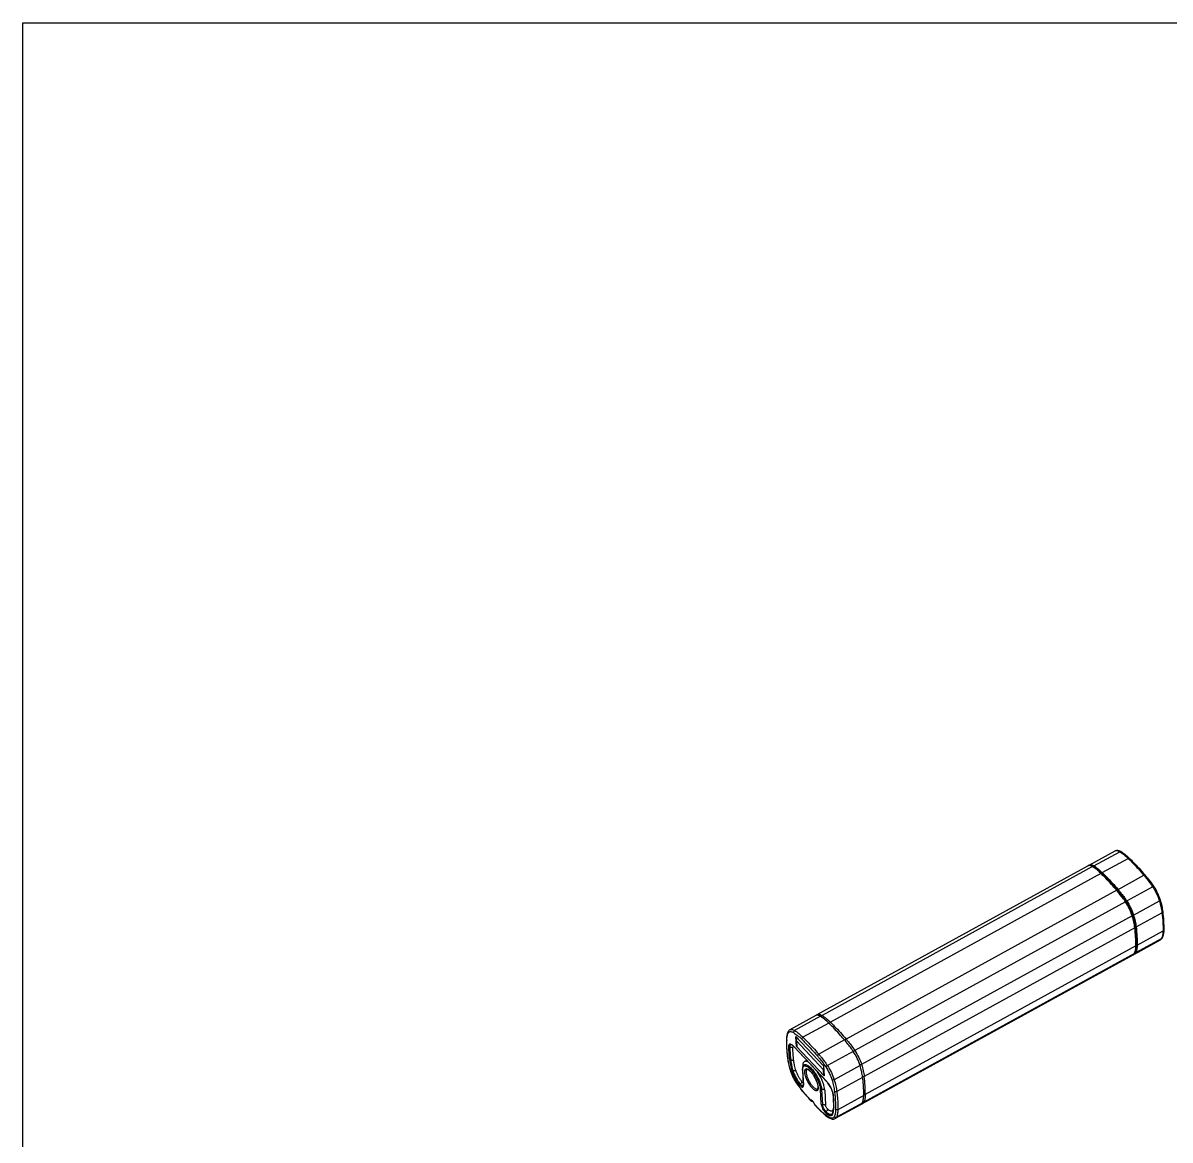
# Model space of a CAD drawing. Header units: millimetres. Extents: x 1514 to 2054, y 119 to 530.
# Drawn here: x 1514.2 to 1721.9, y 327.5 to 529.9 of the extents above; entities that cross this region are included whole.
import ezdxf

# ---------------------------------------------------------------- set-up
doc = ezdxf.new("R2010")
doc.units = ezdxf.units.MM
doc.header["$LTSCALE"] = 30.734
doc.layers.get('0').update_dxf_attribs({"linetype": 'CONTINUOUS'})
doc.layers.add('02___PRT_ALL_AXES', color=7, linetype='CONTINUOUS')

msp = doc.modelspace()

# ---------------------------------------------------------------- linework, layer by layer
at = {"color": 7}
for p, q in [((1708.16, 377.14), (1712.84, 379.71)), ((1709.67, 375.91), (1714.35, 378.49)), ((1658.06, 350.2), (1707.05, 377.16)), ((1707.91, 377), (1658.92, 350.04)), ((1709.42, 375.78), (1660.43, 348.82)), ((1709.67, 375.91), (1709.71, 375.87)), ((1712.53, 372.85), (1717.22, 375.43)), ((1712.29, 372.72), (1663.29, 345.76)), ((1714.09, 370.79), (1718.78, 373.37)), ((1713.85, 370.65), (1664.85, 343.69)), ((1715.33, 368.23), (1720.01, 370.8)), ((1715.08, 368.09), (1666.09, 341.13)), ((1715.8, 366.07), (1720.48, 368.65)), ((1715.55, 365.94), (1666.56, 338.98)), ((1715.73, 361.42), (1720.41, 364)), ((1716, 362.79), (1720.68, 365.36)), ((1715.75, 362.65), (1666.75, 335.69)), ((1666.27, 334.08), (1715.26, 361.04)), ((1715.49, 361.28), (1666.49, 334.32)), ((1657.77, 350.04), (1653.09, 347.46)), ((1658.63, 349.88), (1653.95, 347.3)), ((1660.14, 348.66), (1655.46, 346.08)), ((1654.3, 344.42), (1654.19, 346.25)), ((1654.19, 346.25), (1659.2, 340.89)), ((1654.29, 345.44), (1654.35, 344.36)), ((1659.18, 340.21), (1654.29, 345.44)), ((1663, 345.6), (1658.32, 343.02)), ((1653.88, 344.36), (1653.9, 344.31)), ((1653.88, 344.36), (1659.78, 338.05)), ((1653.9, 344.31), (1659.8, 338.01)), ((1654.35, 344.45), (1654.3, 344.42)), ((1659.3, 339.07), (1654.3, 344.42)), ((1664.56, 343.53), (1659.88, 340.96)), ((1659.2, 340.89), (1659.3, 339.07)), ((1665.8, 340.97), (1661.12, 338.39)), ((1653.14, 340.23), (1653.18, 340.18)), ((1655.35, 340.18), (1655.51, 337.47)), ((1655.39, 340.11), (1655.55, 337.39)), ((1659.25, 339.13), (1659.18, 340.21)), ((1659.25, 339.13), (1659.3, 339.16)), ((1666.27, 338.82), (1661.59, 336.24)), ((1654.31, 337.79), (1654.31, 337.82)), ((1654.33, 337.8), (1654.31, 337.82)), ((1658.77, 333.95), (1658.61, 336.66)), ((1658.84, 336.61), (1659, 333.9)), ((1659.8, 338.01), (1659.78, 338.05)), ((1659.8, 338.01), (1659.8, 338.01)), ((1655.84, 335.76), (1655.82, 335.83)), ((1655.86, 335.78), (1655.82, 335.83)), ((1656.83, 334.65), (1656.88, 334.6)), ((1656.88, 334.6), (1656.85, 334.67)), ((1659.4, 336.48), (1659.56, 333.77)), ((1666.46, 335.53), (1661.78, 332.96)), ((1657.6, 333.86), (1657.63, 333.83)), ((1657.69, 333.78), (1657.63, 333.83)), ((1658.64, 332.77), (1658.69, 332.71)), ((1665.98, 333.92), (1661.3, 331.34)), ((1666.2, 334.16), (1661.52, 331.59))]:
    msp.add_line(p, q, dxfattribs=at)
at = {"color": 3}
msp.add_lwpolyline([(1514.19, 529.87), (2053.65, 529.87), (2053.65, 119.34), (1514.19, 119.34)], close=True, dxfattribs=at)
at = {"color": 7}
for centre, radius, start, end in [((1709.65, 374.57), 6.05, 56.4733, 58.2036), ((1684.34, 347.82), 42.92, 45.4057, 45.6195), ((1705.82, 369.54), 12.53, 45.6165, 46.4157), ((1707.4, 376.47), 0.777, 94.1207, 96.0578), ((1704.7, 371.82), 6.1, 56.7683, 58.1954), ((1705.08, 372.17), 5.84, 57.9199, 58.2109), ((1679.44, 345.14), 42.86, 45.4413, 45.6196), ((1700.81, 366.78), 12.6, 45.6175, 46.2808), ((1703.77, 363.82), 17.77, 40.3939, 40.8052), ((1674.17, 338.09), 57.17, 40.806, 40.9447), ((1698.87, 361.13), 17.73, 40.4623, 40.8055), ((1669.14, 335.32), 57.25, 40.806, 40.9215), ((1699.18, 361.32), 17.64, 40.6272, 40.8059), ((1710.62, 367.9), 9.82, 33.4696, 33.7945), ((1699.17, 360.17), 23.83, 33.7948, 33.9583), ((1705.7, 365.2), 9.81, 33.5237, 33.7946), ((1694.13, 357.39), 23.92, 33.7948, 33.9306), ((1708.53, 366.19), 7.1, 16.698, 17.1456), ((1706.48, 364.93), 9.39, 6.9785, 7.2944), ((1719.85, 364.38), 0.72, 298.8616, 311.2454), ((1718.56, 364.87), 2.05, 334.5998, 338.4706), ((1715.28, 365.64), 5.53, 356.9874, 359.1442), ((1710.3, 362.9), 5.55, 357.3451, 359.1412), ((1714.94, 361.63), 0.677, 298.8671, 311.2857), ((1715.05, 361.43), 0.452, 298.8411, 307.3544), ((1713.68, 362.14), 2, 334.5652, 337.8501), ((1715.21, 361.65), 0.569, 321.6456, 324.3893), ((1671.52, 345.36), 19.04, 179.1349, 179.5478), ((1657.8, 345.43), 5.27, 177.6011, 179.1452), ((1651.75, 342.29), 2.95, 43.0874, 44.0281), ((1662.08, 343.51), 9.48, 186.9801, 187.5988), ((1682.54, 345.91), 30.05, 186.7757, 186.9782), ((1658.07, 340.9), 2.66, 181.7363, 183.2411), ((1656.21, 340.49), 0.845, 156.7129, 157.4683), ((1659.65, 342.18), 6.8, 196.6982, 197.1838), ((1669.2, 344.98), 16.73, 196.4919, 196.6971), ((1657.49, 340.23), 2.11, 181.1042, 183.4022), ((1657.77, 339.8), 1.75, 183.4048, 186.6332), ((1662.58, 341.46), 5.66, 203.9837, 213.5507), ((1662.04, 342.96), 9.3, 213.6433, 213.7948), ((1673.79, 350.82), 23.44, 213.7919, 215.313), ((1655.41, 337.42), 0.129, 310.6651, 316.605), ((1656.36, 336.93), 1.89, 3.4067, 5.7102), ((1657.35, 335.78), 3.33, 42.3265, 43.0882), ((1668.99, 347.12), 17.37, 220.6159, 220.8059), ((1697.69, 371.89), 55.28, 220.8002, 222.3483), ((1696.64, 371.03), 53.9, 220.8463, 222.4329), ((1657.1, 334.8), 0.302, 222.5101, 241.0074), ((1657.1, 334.8), 0.298, 277.9347, 283.6017), ((1657.12, 334.79), 0.279, 275.4485, 279.0575), ((1635.21, 333.43), 25.83, 4.8515, 5.0213), ((1659.11, 335.45), 1.88, 5.0488, 7.2273), ((1657.88, 333.96), 0.3, 200.3583, 208.6245), ((1655.87, 333.17), 1.89, 20.361, 21.6064), ((1657.88, 333.96), 0.301, 208.6616, 223.728), ((1690.72, 365.4), 45.76, 223.7543, 225.4862), ((1689.66, 364.47), 44.33, 223.8249, 225.611), ((1667.32, 341.65), 12.39, 225.619, 226.0026), ((1657.81, 333.4), 3.21, 350.3453, 352.9092), ((1640.81, 333.73), 20.22, 0.8661, 1.2582), ((1642.22, 333.74), 18.81, 359.1418, 0.8878), ((1656.21, 333.53), 4.82, 358.0033, 359.1404), ((1642.72, 333.65), 18.35, 359.1344, 359.4212), ((1665.94, 334.68), 0.685, 282.9152, 295.3008), ((1665.54, 334.48), 0.733, 332.1316, 334.5485), ((1665.94, 334.67), 0.676, 295.3718, 298.8253), ((1666.05, 334.47), 0.45, 298.8327, 306.293), ((1663.43, 336.7), 6.12, 236.9369, 238.2035), ((1659.21, 332.89), 1.79, 334.5499, 336.8806), ((1659.07, 332.95), 1.94, 336.8829, 339.2934)]:
    msp.add_arc(centre, radius, start, end, dxfattribs=at)
for points, knots in [([(1711.98, 379.87), (1712.05, 379.91), (1712.19, 379.96), (1712.43, 379.97), (1712.66, 379.92), (1712.81, 379.86), (1712.88, 379.82)], [0, 0, 0, 0, 0.24365, 0.484894, 0.735151, 1, 1, 1, 1]), ([(1711.98, 379.87), (1712, 379.88), (1712.06, 379.91), (1712.13, 379.92), (1712.18, 379.93)], [0, 0, 0, 0, 0.244329, 1, 1, 1, 1]), ([(1712.18, 379.93), (1712.28, 379.93), (1712.52, 379.89), (1712.73, 379.78), (1712.84, 379.71)], [0, 0, 0, 0, 0.43836, 1, 1, 1, 1]), ([(1713.07, 379.72), (1713.04, 379.74), (1712.96, 379.76), (1712.88, 379.73), (1712.84, 379.71)], [0, 0, 0, 0, 0.476242, 1, 1, 1, 1]), ([(1712.88, 379.82), (1712.9, 379.81), (1712.96, 379.78), (1713.03, 379.75), (1713.07, 379.72)], [0, 0, 0, 0, 0.243834, 1, 1, 1, 1]), ([(1712.99, 379.61), (1713.22, 379.46), (1713.69, 379.1), (1714.13, 378.71), (1714.35, 378.49)], [0, 0, 0, 0, 0.470796, 1, 1, 1, 1]), ([(1713.07, 379.72), (1713.31, 379.57), (1713.79, 379.22), (1714.23, 378.83), (1714.46, 378.62)], [0, 0, 0, 0, 0.471384, 1, 1, 1, 1]), ([(1714.59, 378.5), (1714.57, 378.51), (1714.54, 378.53), (1714.48, 378.53), (1714.42, 378.52), (1714.37, 378.5), (1714.35, 378.49)], [0, 0, 0, 0, 0.20738, 0.43749, 0.702344, 1, 1, 1, 1]), ([(1714.47, 378.38), (1714.7, 378.15), (1715.64, 377.2), (1716.55, 376.2), (1717.22, 375.43)], [0, 0, 0, 0, 0.240871, 1, 1, 1, 1]), ([(1714.59, 378.5), (1714.82, 378.27), (1715.77, 377.32), (1716.68, 376.32), (1717.35, 375.55)], [0, 0, 0, 0, 0.240816, 1, 1, 1, 1]), ([(1707.05, 377.16), (1707.07, 377.17), (1707.16, 377.21), (1707.25, 377.23), (1707.32, 377.24)], [0, 0, 0, 0, 0.254723, 1, 1, 1, 1]), ([(1707.91, 377), (1707.83, 377.05), (1707.68, 377.13), (1707.44, 377.21), (1707.23, 377.22), (1707.11, 377.19), (1707.05, 377.16)], [0, 0, 0, 0, 0.313265, 0.577946, 0.801326, 1, 1, 1, 1]), ([(1707.18, 377.2), (1707.19, 377.21), (1707.22, 377.24), (1707.27, 377.27), (1707.3, 377.29)], [0, 0, 0, 0, 0.255719, 1, 1, 1, 1]), ([(1707.3, 377.29), (1707.35, 377.32), (1707.48, 377.36), (1707.69, 377.35), (1707.92, 377.27), (1708.08, 377.19), (1708.16, 377.14)], [0, 0, 0, 0, 0.198683, 0.422093, 0.686647, 1, 1, 1, 1]), ([(1707.34, 377.24), (1707.39, 377.24), (1707.6, 377.24), (1707.8, 377.17), (1707.95, 377.09)], [0, 0, 0, 0, 0.235804, 1, 1, 1, 1]), ([(1707.91, 377), (1707.94, 377.02), (1708.01, 377.04), (1708.08, 377.02), (1708.11, 377)], [0, 0, 0, 0, 0.523758, 1, 1, 1, 1]), ([(1707.95, 377.09), (1707.96, 377.09), (1708.01, 377.06), (1708.07, 377.03), (1708.11, 377)], [0, 0, 0, 0, 0.244305, 1, 1, 1, 1]), ([(1709.42, 375.78), (1709.2, 376), (1708.75, 376.4), (1708.28, 376.76), (1708.04, 376.92)], [0, 0, 0, 0, 0.529905, 1, 1, 1, 1]), ([(1708.11, 377), (1708.35, 376.85), (1708.83, 376.5), (1709.28, 376.1), (1709.51, 375.88)], [0, 0, 0, 0, 0.470584, 1, 1, 1, 1]), ([(1708.18, 377.12), (1708.44, 376.96), (1708.95, 376.58), (1709.43, 376.15), (1709.67, 375.91)], [0, 0, 0, 0, 0.467235, 1, 1, 1, 1]), ([(1709.42, 375.78), (1709.44, 375.79), (1709.48, 375.8), (1709.53, 375.81), (1709.58, 375.81), (1709.61, 375.79), (1709.62, 375.78)], [0, 0, 0, 0, 0.297656, 0.56251, 0.79262, 1, 1, 1, 1]), ([(1712.29, 372.72), (1712.06, 372.98), (1711.16, 374), (1710.23, 374.98), (1709.52, 375.69)], [0, 0, 0, 0, 0.258946, 1, 1, 1, 1]), ([(1709.62, 375.78), (1709.85, 375.55), (1710.81, 374.6), (1711.72, 373.6), (1712.4, 372.82)], [0, 0, 0, 0, 0.240751, 1, 1, 1, 1]), ([(1709.71, 375.87), (1709.95, 375.64), (1710.92, 374.67), (1711.85, 373.65), (1712.53, 372.85)], [0, 0, 0, 0, 0.240584, 1, 1, 1, 1]), ([(1717.44, 375.45), (1717.43, 375.46), (1717.39, 375.48), (1717.31, 375.47), (1717.25, 375.45), (1717.22, 375.43)], [0, 0, 0, 0, 0.183242, 0.534102, 1, 1, 1, 1]), ([(1717.3, 375.33), (1717.43, 375.18), (1717.95, 374.55), (1718.43, 373.88), (1718.78, 373.37)], [0, 0, 0, 0, 0.240027, 1, 1, 1, 1]), ([(1717.44, 375.45), (1717.57, 375.3), (1718.1, 374.66), (1718.58, 374), (1718.93, 373.48)], [0, 0, 0, 0, 0.239735, 1, 1, 1, 1]), ([(1712.29, 372.72), (1712.31, 372.73), (1712.34, 372.74), (1712.38, 372.75), (1712.43, 372.76), (1712.46, 372.75), (1712.47, 372.73)], [0, 0, 0, 0, 0.322426, 0.534432, 0.715969, 1, 1, 1, 1]), ([(1713.85, 370.65), (1713.73, 370.83), (1713.26, 371.51), (1712.75, 372.17), (1712.36, 372.64)], [0, 0, 0, 0, 0.259095, 1, 1, 1, 1]), ([(1712.47, 372.73), (1712.6, 372.58), (1713.14, 371.94), (1713.63, 371.27), (1713.98, 370.75)], [0, 0, 0, 0, 0.239648, 1, 1, 1, 1]), ([(1712.57, 372.81), (1712.7, 372.66), (1713.24, 372.01), (1713.74, 371.32), (1714.09, 370.79)], [0, 0, 0, 0, 0.23957, 1, 1, 1, 1]), ([(1718.97, 373.42), (1718.97, 373.43), (1718.95, 373.43), (1718.93, 373.43), (1718.89, 373.42), (1718.84, 373.4), (1718.8, 373.38), (1718.78, 373.37)], [0, 0, 0, 0, 0.115851, 0.206893, 0.32288, 0.624686, 1, 1, 1, 1]), ([(1718.81, 373.32), (1719.07, 372.92), (1719.53, 372.11), (1719.88, 371.24), (1720.01, 370.8)], [0, 0, 0, 0, 0.514123, 1, 1, 1, 1]), ([(1718.97, 373.42), (1719.23, 373.04), (1719.68, 372.25), (1720.02, 371.41), (1720.15, 370.98)], [0, 0, 0, 0, 0.512775, 1, 1, 1, 1]), ([(1713.85, 370.65), (1713.88, 370.67), (1713.93, 370.7), (1713.99, 370.71), (1714.01, 370.71), (1714.01, 370.7)], [0, 0, 0, 0, 0.677184, 0.883966, 1, 1, 1, 1]), ([(1715.08, 368.09), (1714.95, 368.53), (1714.6, 369.4), (1714.14, 370.21), (1713.87, 370.62)], [0, 0, 0, 0, 0.485945, 1, 1, 1, 1]), ([(1714.01, 370.7), (1714.27, 370.31), (1714.72, 369.52), (1715.07, 368.67), (1715.19, 368.24)], [0, 0, 0, 0, 0.512933, 1, 1, 1, 1]), ([(1714.09, 370.79), (1714.36, 370.39), (1714.82, 369.58), (1715.18, 368.71), (1715.31, 368.28)], [0, 0, 0, 0, 0.512647, 1, 1, 1, 1]), ([(1720.15, 370.98), (1720.15, 370.97), (1720.15, 370.92), (1720.1, 370.86), (1720.04, 370.82), (1720.01, 370.8)], [0, 0, 0, 0, 0.184186, 0.535234, 1, 1, 1, 1]), ([(1720.01, 370.8), (1720.12, 370.43), (1720.31, 369.72), (1720.44, 368.99), (1720.48, 368.65)], [0, 0, 0, 0, 0.526019, 1, 1, 1, 1]), ([(1720.15, 370.98), (1720.26, 370.62), (1720.44, 369.91), (1720.57, 369.19), (1720.61, 368.85)], [0, 0, 0, 0, 0.524592, 1, 1, 1, 1]), ([(1715.08, 368.09), (1715.1, 368.1), (1715.13, 368.12), (1715.17, 368.15), (1715.19, 368.19), (1715.2, 368.22), (1715.19, 368.24)], [0, 0, 0, 0, 0.32155, 0.533205, 0.714758, 1, 1, 1, 1]), ([(1715.55, 365.94), (1715.51, 366.28), (1715.38, 367.01), (1715.19, 367.72), (1715.08, 368.09)], [0, 0, 0, 0, 0.473981, 1, 1, 1, 1]), ([(1715.19, 368.24), (1715.3, 367.87), (1715.49, 367.17), (1715.62, 366.45), (1715.66, 366.11)], [0, 0, 0, 0, 0.52483, 1, 1, 1, 1]), ([(1715.33, 368.23), (1715.44, 367.86), (1715.62, 367.17), (1715.75, 366.46), (1715.79, 366.12)], [0, 0, 0, 0, 0.525161, 1, 1, 1, 1]), ([(1720.61, 368.85), (1720.61, 368.83), (1720.61, 368.79), (1720.58, 368.71), (1720.52, 368.67), (1720.48, 368.65)], [0, 0, 0, 0, 0.223526, 0.460957, 1, 1, 1, 1]), ([(1720.48, 368.65), (1720.55, 368.08), (1720.66, 366.99), (1720.68, 365.89), (1720.68, 365.36)], [0, 0, 0, 0, 0.520437, 1, 1, 1, 1]), ([(1720.61, 368.85), (1720.68, 368.28), (1720.78, 367.19), (1720.81, 366.09), (1720.81, 365.56)], [0, 0, 0, 0, 0.519785, 1, 1, 1, 1]), ([(1715.55, 365.94), (1715.59, 365.95), (1715.64, 366), (1715.67, 366.07), (1715.66, 366.11)], [0, 0, 0, 0, 0.542816, 1, 1, 1, 1]), ([(1715.75, 362.65), (1715.76, 363.18), (1715.73, 364.28), (1715.62, 365.37), (1715.55, 365.94)], [0, 0, 0, 0, 0.479563, 1, 1, 1, 1]), ([(1715.66, 366.11), (1715.73, 365.54), (1715.83, 364.44), (1715.86, 363.34), (1715.86, 362.81)], [0, 0, 0, 0, 0.519893, 1, 1, 1, 1]), ([(1715.8, 366.07), (1715.87, 365.51), (1715.97, 364.41), (1716, 363.31), (1716, 362.79)], [0, 0, 0, 0, 0.520437, 1, 1, 1, 1]), ([(1720.41, 364), (1720.39, 363.94), (1720.33, 363.85), (1720.24, 363.77), (1720.19, 363.75)], [0, 0, 0, 0, 0.52355, 1, 1, 1, 1]), ([(1720.52, 364.11), (1720.5, 364.07), (1720.47, 364.03), (1720.43, 364), (1720.41, 364)], [0, 0, 0, 0, 0.745846, 1, 1, 1, 1]), ([(1720.52, 364.11), (1720.52, 364.1), (1720.49, 364.04), (1720.46, 363.99), (1720.43, 363.96)], [0, 0, 0, 0, 0.252315, 1, 1, 1, 1]), ([(1720.68, 365.36), (1720.67, 365.14), (1720.64, 364.72), (1720.54, 364.3), (1720.47, 364.12)], [0, 0, 0, 0, 0.540832, 1, 1, 1, 1]), ([(1720.8, 365.35), (1720.79, 365.12), (1720.74, 364.7), (1720.61, 364.29), (1720.52, 364.11)], [0, 0, 0, 0, 0.531124, 1, 1, 1, 1]), ([(1720.81, 365.56), (1720.81, 365.52), (1720.78, 365.44), (1720.71, 365.39), (1720.68, 365.36)], [0, 0, 0, 0, 0.476769, 1, 1, 1, 1]), ([(1715.53, 361.39), (1715.61, 361.57), (1715.71, 361.99), (1715.75, 362.42), (1715.75, 362.65)], [0, 0, 0, 0, 0.458208, 1, 1, 1, 1]), ([(1715.85, 362.64), (1715.84, 362.41), (1715.79, 361.98), (1715.66, 361.56), (1715.58, 361.38)], [0, 0, 0, 0, 0.533481, 1, 1, 1, 1]), ([(1716, 362.79), (1715.99, 362.53), (1715.95, 362.07), (1715.82, 361.61), (1715.73, 361.42)], [0, 0, 0, 0, 0.546588, 1, 1, 1, 1]), ([(1715.75, 362.65), (1715.78, 362.67), (1715.83, 362.71), (1715.86, 362.78), (1715.86, 362.81)], [0, 0, 0, 0, 0.523231, 1, 1, 1, 1]), ([(1715.32, 361.07), (1715.33, 361.08), (1715.38, 361.12), (1715.42, 361.18), (1715.45, 361.22)], [0, 0, 0, 0, 0.241035, 1, 1, 1, 1]), ([(1715.51, 361.17), (1715.48, 361.16), (1715.45, 361.14), (1715.41, 361.13), (1715.4, 361.13)], [0, 0, 0, 0, 0.746274, 1, 1, 1, 1]), ([(1715.45, 361.22), (1715.45, 361.22), (1715.46, 361.24), (1715.48, 361.27), (1715.49, 361.28)], [0, 0, 0, 0, 0.244673, 1, 1, 1, 1]), ([(1715.58, 361.38), (1715.57, 361.37), (1715.54, 361.32), (1715.51, 361.27), (1715.49, 361.24)], [0, 0, 0, 0, 0.253087, 1, 1, 1, 1]), ([(1715.49, 361.28), (1715.49, 361.29), (1715.53, 361.31), (1715.56, 361.35), (1715.58, 361.38)], [0, 0, 0, 0, 0.254154, 1, 1, 1, 1]), ([(1715.66, 361.3), (1715.65, 361.28), (1715.6, 361.24), (1715.55, 361.2), (1715.51, 361.17)], [0, 0, 0, 0, 0.258543, 1, 1, 1, 1]), ([(1715.73, 361.42), (1715.73, 361.41), (1715.71, 361.38), (1715.69, 361.34), (1715.67, 361.32)], [0, 0, 0, 0, 0.258603, 1, 1, 1, 1]), ([(1658.63, 349.88), (1658.55, 349.93), (1658.39, 350.01), (1658.16, 350.09), (1657.95, 350.1), (1657.82, 350.07), (1657.77, 350.04)], [0, 0, 0, 0, 0.313265, 0.577945, 0.801325, 1, 1, 1, 1]), ([(1658.06, 350.2), (1658.11, 350.22), (1658.24, 350.26), (1658.45, 350.25), (1658.68, 350.17), (1658.84, 350.09), (1658.92, 350.04)], [0, 0, 0, 0, 0.198674, 0.422054, 0.686735, 1, 1, 1, 1]), ([(1660.14, 348.66), (1659.89, 348.9), (1659.41, 349.34), (1658.89, 349.72), (1658.63, 349.88)], [0, 0, 0, 0, 0.533482, 1, 1, 1, 1]), ([(1658.92, 350.04), (1658.87, 350.01), (1658.8, 349.94), (1658.76, 349.84), (1658.76, 349.78)], [0, 0, 0, 0, 0.501016, 1, 1, 1, 1]), ([(1658.92, 350.04), (1659.17, 349.88), (1659.7, 349.49), (1660.18, 349.06), (1660.43, 348.82)], [0, 0, 0, 0, 0.466517, 1, 1, 1, 1]), ([(1652.76, 347.1), (1652.75, 347.08), (1652.72, 347.01), (1652.69, 346.94), (1652.67, 346.88)], [0, 0, 0, 0, 0.245884, 1, 1, 1, 1]), ([(1652.76, 347.1), (1652.74, 347.06), (1652.72, 346.96), (1652.76, 346.87), (1652.78, 346.84)], [0, 0, 0, 0, 0.489993, 1, 1, 1, 1]), ([(1653.09, 347.46), (1653.02, 347.42), (1652.88, 347.32), (1652.79, 347.17), (1652.76, 347.1)], [0, 0, 0, 0, 0.498832, 1, 1, 1, 1]), ([(1652.78, 346.84), (1652.79, 346.85), (1652.82, 346.91), (1652.86, 346.96), (1652.9, 347)], [0, 0, 0, 0, 0.265173, 1, 1, 1, 1]), ([(1652.9, 347), (1652.94, 347.04), (1653.06, 347.11), (1653.28, 347.13), (1653.53, 347.06), (1653.69, 346.97), (1653.77, 346.92)], [0, 0, 0, 0, 0.201918, 0.419228, 0.680763, 1, 1, 1, 1]), ([(1653.09, 347.46), (1653.14, 347.49), (1653.27, 347.53), (1653.48, 347.51), (1653.71, 347.44), (1653.87, 347.35), (1653.95, 347.3)], [0, 0, 0, 0, 0.198674, 0.422054, 0.686735, 1, 1, 1, 1]), ([(1653.95, 347.3), (1653.88, 347.27), (1653.77, 347.15), (1653.75, 346.99), (1653.77, 346.92)], [0, 0, 0, 0, 0.51146, 1, 1, 1, 1]), ([(1653.95, 347.3), (1654.2, 347.14), (1654.73, 346.76), (1655.21, 346.32), (1655.46, 346.08)], [0, 0, 0, 0, 0.466517, 1, 1, 1, 1]), ([(1663, 345.6), (1662.77, 345.87), (1661.84, 346.92), (1660.88, 347.94), (1660.14, 348.66)], [0, 0, 0, 0, 0.259302, 1, 1, 1, 1]), ([(1660.43, 348.82), (1660.38, 348.79), (1660.29, 348.71), (1660.24, 348.6), (1660.24, 348.55)], [0, 0, 0, 0, 0.529775, 1, 1, 1, 1]), ([(1660.43, 348.82), (1660.67, 348.58), (1661.65, 347.59), (1662.6, 346.56), (1663.29, 345.76)], [0, 0, 0, 0, 0.240421, 1, 1, 1, 1]), ([(1652.67, 346.88), (1652.6, 346.7), (1652.51, 346.29), (1652.48, 345.87), (1652.47, 345.65)], [0, 0, 0, 0, 0.470091, 1, 1, 1, 1]), ([(1652.47, 345.65), (1652.47, 345.63), (1652.48, 345.58), (1652.51, 345.53), (1652.53, 345.51)], [0, 0, 0, 0, 0.488673, 1, 1, 1, 1]), ([(1652.47, 345.51), (1652.47, 345.27), (1652.48, 344.21), (1652.57, 343.16), (1652.67, 342.36)], [0, 0, 0, 0, 0.235915, 1, 1, 1, 1]), ([(1652.71, 342.37), (1652.67, 342.64), (1652.57, 343.69), (1652.52, 344.74), (1652.53, 345.51)], [0, 0, 0, 0, 0.26491, 1, 1, 1, 1]), ([(1652.53, 345.65), (1652.54, 345.87), (1652.58, 346.28), (1652.7, 346.67), (1652.78, 346.84)], [0, 0, 0, 0, 0.542751, 1, 1, 1, 1]), ([(1653.77, 346.92), (1654.02, 346.76), (1654.53, 346.39), (1655, 345.97), (1655.24, 345.74)], [0, 0, 0, 0, 0.466518, 1, 1, 1, 1]), ([(1654.29, 345.44), (1654.29, 345.48), (1654.3, 345.66), (1654.38, 345.84), (1654.46, 345.96)], [0, 0, 0, 0, 0.21627, 1, 1, 1, 1]), ([(1655.46, 346.08), (1655.39, 346.05), (1655.28, 345.95), (1655.23, 345.8), (1655.24, 345.74)], [0, 0, 0, 0, 0.539204, 1, 1, 1, 1]), ([(1655.24, 345.74), (1655.47, 345.5), (1656.45, 344.52), (1657.39, 343.5), (1658.07, 342.71)], [0, 0, 0, 0, 0.240421, 1, 1, 1, 1]), ([(1655.46, 346.08), (1655.7, 345.85), (1656.69, 344.86), (1657.63, 343.82), (1658.32, 343.02)], [0, 0, 0, 0, 0.240421, 1, 1, 1, 1]), ([(1664.56, 343.53), (1664.44, 343.72), (1663.95, 344.43), (1663.42, 345.11), (1663, 345.6)], [0, 0, 0, 0, 0.259675, 1, 1, 1, 1]), ([(1663.29, 345.76), (1663.24, 345.73), (1663.16, 345.67), (1663.1, 345.57), (1663.09, 345.52), (1663.08, 345.5)], [0, 0, 0, 0, 0.550439, 0.800013, 1, 1, 1, 1]), ([(1663.29, 345.76), (1663.43, 345.6), (1663.98, 344.94), (1664.49, 344.24), (1664.85, 343.69)], [0, 0, 0, 0, 0.239215, 1, 1, 1, 1]), ([(1653.34, 344.78), (1653.31, 344.79), (1653.24, 344.82), (1653.13, 344.83), (1653.04, 344.82), (1652.96, 344.77), (1652.9, 344.69), (1652.84, 344.54), (1652.83, 344.41), (1652.84, 344.31)], [0, 0, 0, 0, 0.137631, 0.255092, 0.358575, 0.458078, 0.564937, 0.688147, 1, 1, 1, 1]), ([(1652.84, 344.31), (1652.84, 344.13), (1652.87, 343.34), (1652.95, 342.56), (1653.02, 341.97)], [0, 0, 0, 0, 0.239313, 1, 1, 1, 1]), ([(1653.06, 344.26), (1653.02, 344.25), (1652.94, 344.25), (1652.86, 344.29), (1652.84, 344.31)], [0, 0, 0, 0, 0.520484, 1, 1, 1, 1]), ([(1653.28, 344.72), (1653.25, 344.71), (1653.18, 344.68), (1653.1, 344.57), (1653.07, 344.43), (1653.06, 344.32), (1653.06, 344.26)], [0, 0, 0, 0, 0.198085, 0.411938, 0.674689, 1, 1, 1, 1]), ([(1653.06, 344.26), (1653.16, 344.29), (1653.37, 344.29), (1653.56, 344.19), (1653.63, 344.12)], [0, 0, 0, 0, 0.520478, 1, 1, 1, 1]), ([(1653.06, 344.26), (1653.07, 344.07), (1653.1, 343.29), (1653.17, 342.52), (1653.24, 341.93)], [0, 0, 0, 0, 0.239313, 1, 1, 1, 1]), ([(1653.87, 344.34), (1653.81, 344.41), (1653.69, 344.52), (1653.51, 344.65), (1653.38, 344.71), (1653.31, 344.72), (1653.28, 344.72)], [0, 0, 0, 0, 0.38409, 0.689883, 0.89913, 1, 1, 1, 1]), ([(1653.88, 344.36), (1653.8, 344.45), (1653.63, 344.61), (1653.44, 344.74), (1653.34, 344.78)], [0, 0, 0, 0, 0.558201, 1, 1, 1, 1]), ([(1653.63, 344.12), (1653.63, 344.16), (1653.63, 344.23), (1653.65, 344.33), (1653.7, 344.41), (1653.74, 344.44), (1653.77, 344.44)], [0, 0, 0, 0, 0.322048, 0.587378, 0.805302, 1, 1, 1, 1]), ([(1653.81, 341.82), (1653.78, 342.02), (1653.7, 342.78), (1653.65, 343.55), (1653.63, 344.12)], [0, 0, 0, 0, 0.260664, 1, 1, 1, 1]), ([(1658.32, 343.02), (1658.25, 342.98), (1658.17, 342.91), (1658.09, 342.79), (1658.07, 342.73), (1658.07, 342.71)], [0, 0, 0, 0, 0.554081, 0.803104, 1, 1, 1, 1]), ([(1658.32, 343.02), (1658.46, 342.86), (1659.01, 342.2), (1659.52, 341.5), (1659.88, 340.96)], [0, 0, 0, 0, 0.239215, 1, 1, 1, 1]), ([(1665.8, 340.97), (1665.67, 341.41), (1665.31, 342.3), (1664.84, 343.13), (1664.56, 343.53)], [0, 0, 0, 0, 0.4863, 1, 1, 1, 1]), ([(1664.69, 343.59), (1664.68, 343.57), (1664.65, 343.54), (1664.62, 343.51), (1664.61, 343.5)], [0, 0, 0, 0, 0.570724, 1, 1, 1, 1]), ([(1664.85, 343.69), (1664.84, 343.69), (1664.78, 343.65), (1664.73, 343.62), (1664.69, 343.59)], [0, 0, 0, 0, 0.246957, 1, 1, 1, 1]), ([(1664.85, 343.69), (1665.12, 343.29), (1665.6, 342.46), (1665.95, 341.57), (1666.09, 341.13)], [0, 0, 0, 0, 0.513701, 1, 1, 1, 1]), ([(1652.67, 342.36), (1652.67, 342.35), (1652.68, 342.31), (1652.7, 342.28), (1652.72, 342.26)], [0, 0, 0, 0, 0.242754, 1, 1, 1, 1]), ([(1652.68, 342.26), (1652.73, 341.93), (1652.85, 341.25), (1653.03, 340.57), (1653.14, 340.23)], [0, 0, 0, 0, 0.476975, 1, 1, 1, 1]), ([(1653.16, 340.23), (1653.06, 340.58), (1652.88, 341.25), (1652.76, 341.93), (1652.72, 342.26)], [0, 0, 0, 0, 0.525524, 1, 1, 1, 1]), ([(1653.02, 341.97), (1653.06, 341.65), (1653.18, 340.99), (1653.35, 340.35), (1653.45, 340.01)], [0, 0, 0, 0, 0.473981, 1, 1, 1, 1]), ([(1653.24, 341.93), (1653.22, 341.92), (1653.15, 341.91), (1653.06, 341.93), (1653.02, 341.97)], [0, 0, 0, 0, 0.27164, 1, 1, 1, 1]), ([(1653.24, 341.93), (1653.34, 341.96), (1653.55, 341.97), (1653.74, 341.89), (1653.81, 341.82)], [0, 0, 0, 0, 0.531163, 1, 1, 1, 1]), ([(1653.24, 341.93), (1653.28, 341.62), (1653.4, 340.97), (1653.56, 340.34), (1653.66, 340.01)], [0, 0, 0, 0, 0.473981, 1, 1, 1, 1]), ([(1654.2, 340.02), (1654.11, 340.33), (1653.95, 340.93), (1653.84, 341.53), (1653.81, 341.82)], [0, 0, 0, 0, 0.526019, 1, 1, 1, 1]), ([(1655.43, 340.81), (1655.4, 340.72), (1655.35, 340.51), (1655.35, 340.3), (1655.35, 340.18)], [0, 0, 0, 0, 0.466137, 1, 1, 1, 1]), ([(1655.39, 340.19), (1655.38, 340.29), (1655.39, 340.44), (1655.44, 340.62), (1655.49, 340.72), (1655.55, 340.81), (1655.63, 340.87), (1655.73, 340.9), (1655.83, 340.91), (1655.95, 340.9), (1656.13, 340.84), (1656.36, 340.71), (1656.66, 340.47), (1656.85, 340.27), (1656.95, 340.17)], [0, 0, 0, 0, 0.132728, 0.188253, 0.237425, 0.281718, 0.323328, 0.364963, 0.409342, 0.458635, 0.514298, 0.647266, 0.810066, 1, 1, 1, 1]), ([(1655.42, 341.05), (1655.42, 341.03), (1655.41, 340.95), (1655.41, 340.88), (1655.41, 340.82)], [0, 0, 0, 0, 0.238775, 1, 1, 1, 1]), ([(1656.47, 341.57), (1656.4, 341.61), (1656.27, 341.67), (1656.07, 341.73), (1655.89, 341.74), (1655.73, 341.69), (1655.61, 341.6), (1655.51, 341.45), (1655.45, 341.26), (1655.43, 341.12), (1655.42, 341.05)], [0, 0, 0, 0, 0.156031, 0.289663, 0.404503, 0.507645, 0.609443, 0.720681, 0.849377, 1, 1, 1, 1]), ([(1655.57, 341.02), (1655.53, 340.98), (1655.48, 340.91), (1655.45, 340.84), (1655.44, 340.82)], [0, 0, 0, 0, 0.746064, 1, 1, 1, 1]), ([(1655.57, 341.02), (1655.61, 341.07), (1655.71, 341.13), (1655.91, 341.15), (1656.13, 341.1), (1656.37, 340.97), (1656.63, 340.78), (1656.9, 340.53), (1657.18, 340.23), (1657.56, 339.75), (1657.99, 339.08), (1658.41, 338.22), (1658.67, 337.51), (1658.8, 336.97), (1658.83, 336.73), (1658.84, 336.61)], [0, 0, 0, 0, 0.028779, 0.059297, 0.095917, 0.14079, 0.194436, 0.256416, 0.325712, 0.400927, 0.562241, 0.725597, 0.875821, 0.941852, 1, 1, 1, 1]), ([(1658.07, 342.71), (1658.2, 342.55), (1658.74, 341.91), (1659.23, 341.24), (1659.58, 340.71)], [0, 0, 0, 0, 0.239215, 1, 1, 1, 1]), ([(1659.88, 340.96), (1659.85, 340.94), (1659.78, 340.9), (1659.7, 340.83), (1659.63, 340.77), (1659.59, 340.73), (1659.58, 340.71)], [0, 0, 0, 0, 0.293983, 0.584948, 0.831238, 1, 1, 1, 1]), ([(1659.58, 340.71), (1659.83, 340.34), (1660.27, 339.57), (1660.6, 338.76), (1660.72, 338.35)], [0, 0, 0, 0, 0.5137, 1, 1, 1, 1]), ([(1659.88, 340.96), (1660.15, 340.55), (1660.63, 339.72), (1660.99, 338.84), (1661.12, 338.39)], [0, 0, 0, 0, 0.513701, 1, 1, 1, 1]), ([(1666.09, 341.13), (1666.03, 341.1), (1665.94, 341.07), (1665.82, 341.07), (1665.77, 341.08), (1665.75, 341.1)], [0, 0, 0, 0, 0.55347, 0.802558, 1, 1, 1, 1]), ([(1666.27, 338.82), (1666.23, 339.16), (1666.1, 339.89), (1665.91, 340.6), (1665.8, 340.97)], [0, 0, 0, 0, 0.473981, 1, 1, 1, 1]), ([(1666.09, 341.13), (1666.2, 340.76), (1666.39, 340.05), (1666.52, 339.32), (1666.56, 338.98)], [0, 0, 0, 0, 0.526019, 1, 1, 1, 1]), ([(1653.15, 340.17), (1653.28, 339.76), (1653.61, 338.95), (1654.05, 338.18), (1654.3, 337.81)], [0, 0, 0, 0, 0.488107, 1, 1, 1, 1]), ([(1654.31, 337.82), (1654.06, 338.19), (1653.63, 338.96), (1653.3, 339.77), (1653.18, 340.18)], [0, 0, 0, 0, 0.5137, 1, 1, 1, 1]), ([(1653.45, 340.01), (1653.56, 339.64), (1653.86, 338.91), (1654.26, 338.23), (1654.49, 337.9)], [0, 0, 0, 0, 0.48784, 1, 1, 1, 1]), ([(1653.66, 340.01), (1653.62, 340), (1653.55, 339.98), (1653.47, 339.99), (1653.45, 340.01)], [0, 0, 0, 0, 0.563878, 1, 1, 1, 1]), ([(1653.66, 340.01), (1653.76, 340.05), (1653.91, 340.08), (1654.09, 340.07), (1654.17, 340.04), (1654.2, 340.02)], [0, 0, 0, 0, 0.561544, 0.8033, 1, 1, 1, 1]), ([(1653.66, 340.01), (1653.73, 339.8), (1653.89, 339.37), (1654.19, 338.74), (1654.56, 338.14), (1654.83, 337.76), (1654.98, 337.59)], [0, 0, 0, 0, 0.240653, 0.49838, 0.756938, 1, 1, 1, 1]), ([(1655.28, 338.04), (1655.16, 338.18), (1654.94, 338.48), (1654.64, 338.97), (1654.39, 339.49), (1654.25, 339.85), (1654.2, 340.02)], [0, 0, 0, 0, 0.243064, 0.50162, 0.759346, 1, 1, 1, 1]), ([(1655.39, 340.11), (1655.38, 340.11), (1655.37, 340.13), (1655.35, 340.16), (1655.35, 340.18)], [0, 0, 0, 0, 0.261769, 1, 1, 1, 1]), ([(1656.24, 340.32), (1656.2, 340.33), (1656.13, 340.35), (1656.02, 340.35), (1655.93, 340.31), (1655.85, 340.24), (1655.79, 340.15), (1655.74, 339.97), (1655.74, 339.83), (1655.75, 339.72)], [0, 0, 0, 0, 0.125507, 0.234203, 0.333682, 0.434267, 0.545908, 0.675552, 1, 1, 1, 1]), ([(1655.75, 339.72), (1655.75, 339.63), (1655.78, 339.43), (1655.88, 339.01), (1656.1, 338.44), (1656.39, 337.89), (1656.67, 337.46), (1656.88, 337.17), (1657.1, 336.92), (1657.32, 336.71), (1657.53, 336.56), (1657.72, 336.46), (1657.89, 336.41), (1658.04, 336.43), (1658.16, 336.53), (1658.2, 336.63), (1658.22, 336.68)], [0, 0, 0, 0, 0.060637, 0.130023, 0.288156, 0.458283, 0.542096, 0.621982, 0.695835, 0.761855, 0.818695, 0.865709, 0.903455, 0.934634, 0.964771, 1, 1, 1, 1]), ([(1656.2, 340.23), (1656.17, 340.21), (1656.09, 340.13), (1656.02, 339.94), (1656.02, 339.78), (1656.03, 339.69)], [0, 0, 0, 0, 0.190517, 0.537075, 1, 1, 1, 1]), ([(1656.03, 339.59), (1656.05, 339.43), (1656.13, 339.09), (1656.32, 338.58), (1656.59, 338.05), (1656.9, 337.56), (1657.19, 337.21), (1657.43, 336.98), (1657.59, 336.85), (1657.75, 336.75), (1657.89, 336.7), (1658.02, 336.68), (1658.1, 336.71), (1658.13, 336.72)], [0, 0, 0, 0, 0.126344, 0.274839, 0.434151, 0.591438, 0.734145, 0.79666, 0.851888, 0.899249, 0.938775, 0.971495, 1, 1, 1, 1]), ([(1658.22, 337.12), (1658.21, 337.28), (1658.14, 337.64), (1657.95, 338.18), (1657.67, 338.75), (1657.34, 339.29), (1656.98, 339.74), (1656.68, 340.03), (1656.46, 340.17), (1656.34, 340.22), (1656.27, 340.24), (1656.24, 340.24), (1656.21, 340.23), (1656.2, 340.23)], [0, 0, 0, 0, 0.122903, 0.275531, 0.443496, 0.611617, 0.764691, 0.888344, 0.935001, 0.969188, 0.981258, 0.989904, 1, 1, 1, 1]), ([(1658.24, 337.12), (1658.23, 337.27), (1658.17, 337.58), (1658, 338.06), (1657.78, 338.57), (1657.5, 339.06), (1657.19, 339.51), (1656.87, 339.88), (1656.56, 340.16), (1656.34, 340.29), (1656.24, 340.32)], [0, 0, 0, 0, 0.113278, 0.245789, 0.390269, 0.538143, 0.680534, 0.809083, 0.916916, 1, 1, 1, 1]), ([(1656.95, 340.17), (1657.17, 339.92), (1657.59, 339.36), (1658.09, 338.45), (1658.41, 337.67), (1658.56, 337.07), (1658.6, 336.79), (1658.61, 336.66)], [0, 0, 0, 0, 0.255242, 0.529605, 0.788244, 0.901629, 1, 1, 1, 1]), ([(1659.26, 337.32), (1659.2, 337.52), (1659.06, 337.95), (1658.7, 338.81), (1658.35, 339.44), (1658.09, 339.84)], [0, 0, 0, 0, 0.23143, 0.481564, 1, 1, 1, 1]), ([(1659.22, 340.46), (1659.21, 340.44), (1659.19, 340.36), (1659.18, 340.27), (1659.18, 340.21)], [0, 0, 0, 0, 0.270753, 1, 1, 1, 1]), ([(1666.56, 338.98), (1666.51, 338.95), (1666.4, 338.92), (1666.29, 338.95), (1666.24, 338.98)], [0, 0, 0, 0, 0.514647, 1, 1, 1, 1]), ([(1666.43, 337.11), (1666.42, 337.25), (1666.38, 337.82), (1666.32, 338.39), (1666.27, 338.82)], [0, 0, 0, 0, 0.242747, 1, 1, 1, 1]), ([(1666.75, 335.69), (1666.76, 336.22), (1666.73, 337.32), (1666.63, 338.41), (1666.56, 338.98)], [0, 0, 0, 0, 0.479563, 1, 1, 1, 1]), ([(1655.82, 335.83), (1655.69, 335.97), (1655.16, 336.61), (1654.68, 337.28), (1654.33, 337.8)], [0, 0, 0, 0, 0.239281, 1, 1, 1, 1]), ([(1654.49, 337.9), (1654.52, 337.86), (1654.63, 337.69), (1654.76, 337.53), (1654.86, 337.42)], [0, 0, 0, 0, 0.257906, 1, 1, 1, 1]), ([(1654.66, 337.28), (1654.75, 337.15), (1655.12, 336.64), (1655.5, 336.16), (1655.8, 335.81)], [0, 0, 0, 0, 0.257702, 1, 1, 1, 1]), ([(1654.98, 337.59), (1654.95, 337.57), (1654.89, 337.52), (1654.86, 337.45), (1654.86, 337.42)], [0, 0, 0, 0, 0.567016, 1, 1, 1, 1]), ([(1654.86, 337.42), (1654.9, 337.37), (1654.98, 337.28), (1655.11, 337.17), (1655.22, 337.09), (1655.33, 337.05), (1655.43, 337.06), (1655.5, 337.11), (1655.54, 337.21), (1655.55, 337.28), (1655.55, 337.32)], [0, 0, 0, 0, 0.193946, 0.362632, 0.502047, 0.612254, 0.699621, 0.780907, 0.876998, 1, 1, 1, 1]), ([(1654.98, 337.59), (1655.06, 337.66), (1655.17, 337.76), (1655.26, 337.92), (1655.28, 338), (1655.28, 338.04)], [0, 0, 0, 0, 0.564758, 0.806002, 1, 1, 1, 1]), ([(1654.98, 337.59), (1655.03, 337.54), (1655.12, 337.44), (1655.24, 337.34), (1655.34, 337.3), (1655.4, 337.29), (1655.45, 337.3), (1655.48, 337.31), (1655.49, 337.32)], [0, 0, 0, 0, 0.354509, 0.63715, 0.749248, 0.843402, 0.92418, 1, 1, 1, 1]), ([(1655.49, 337.88), (1655.46, 337.89), (1655.38, 337.93), (1655.32, 338), (1655.28, 338.04)], [0, 0, 0, 0, 0.403886, 1, 1, 1, 1]), ([(1655.5, 337.33), (1655.5, 337.33), (1655.5, 337.33), (1655.5, 337.34), (1655.51, 337.34), (1655.51, 337.36), (1655.51, 337.38), (1655.51, 337.39)], [0, 0, 0, 0, 0.059585, 0.174348, 0.30951, 0.494613, 1, 1, 1, 1]), ([(1655.51, 337.39), (1655.51, 337.39), (1655.52, 337.42), (1655.52, 337.45), (1655.51, 337.47)], [0, 0, 0, 0, 0.215238, 1, 1, 1, 1]), ([(1655.51, 337.47), (1655.51, 337.46), (1655.52, 337.43), (1655.53, 337.41), (1655.55, 337.39)], [0, 0, 0, 0, 0.243796, 1, 1, 1, 1]), ([(1655.55, 337.32), (1655.55, 337.33), (1655.55, 337.35), (1655.55, 337.37), (1655.55, 337.39)], [0, 0, 0, 0, 0.241235, 1, 1, 1, 1]), ([(1658.13, 336.72), (1658.14, 336.73), (1658.17, 336.77), (1658.19, 336.83), (1658.2, 336.88), (1658.21, 336.9)], [0, 0, 0, 0, 0.295253, 0.590447, 1, 1, 1, 1]), ([(1658.21, 336.9), (1658.21, 336.91), (1658.22, 336.96), (1658.22, 337), (1658.22, 337.04)], [0, 0, 0, 0, 0.225986, 1, 1, 1, 1]), ([(1658.22, 337.04), (1658.22, 337.05), (1658.22, 337.07), (1658.22, 337.1), (1658.22, 337.12)], [0, 0, 0, 0, 0.239594, 1, 1, 1, 1]), ([(1658.22, 336.68), (1658.22, 336.68), (1658.23, 336.7), (1658.23, 336.72), (1658.23, 336.74)], [0, 0, 0, 0, 0.242731, 1, 1, 1, 1]), ([(1658.23, 336.74), (1658.24, 336.76), (1658.26, 336.86), (1658.26, 336.97), (1658.25, 337.05)], [0, 0, 0, 0, 0.224838, 1, 1, 1, 1]), ([(1658.84, 336.61), (1658.79, 336.6), (1658.71, 336.6), (1658.64, 336.64), (1658.61, 336.66)], [0, 0, 0, 0, 0.523573, 1, 1, 1, 1]), ([(1659.4, 336.48), (1659.34, 336.55), (1659.14, 336.65), (1658.94, 336.64), (1658.84, 336.61)], [0, 0, 0, 0, 0.476434, 1, 1, 1, 1]), ([(1659.4, 336.48), (1659.39, 336.61), (1659.36, 336.89), (1659.29, 337.17), (1659.26, 337.32)], [0, 0, 0, 0, 0.468595, 1, 1, 1, 1]), ([(1660.04, 337.72), (1660.02, 337.74), (1659.94, 337.84), (1659.86, 337.94), (1659.8, 338.01)], [0, 0, 0, 0, 0.261262, 1, 1, 1, 1]), ([(1660.97, 335.69), (1660.94, 335.88), (1660.84, 336.29), (1660.58, 336.9), (1660.24, 337.49), (1659.96, 337.86), (1659.81, 338.02)], [0, 0, 0, 0, 0.220264, 0.479926, 0.750119, 1, 1, 1, 1]), ([(1660.84, 336.18), (1660.76, 336.45), (1660.53, 336.99), (1660.22, 337.48), (1660.04, 337.72)], [0, 0, 0, 0, 0.491631, 1, 1, 1, 1]), ([(1661.12, 338.39), (1661.05, 338.36), (1660.94, 338.32), (1660.8, 338.32), (1660.74, 338.34), (1660.72, 338.35)], [0, 0, 0, 0, 0.55347, 0.802558, 1, 1, 1, 1]), ([(1660.72, 338.35), (1660.83, 338), (1661.01, 337.31), (1661.13, 336.61), (1661.17, 336.27)], [0, 0, 0, 0, 0.526019, 1, 1, 1, 1]), ([(1661.12, 338.39), (1661.23, 338.02), (1661.42, 337.31), (1661.55, 336.59), (1661.59, 336.24)], [0, 0, 0, 0, 0.526019, 1, 1, 1, 1]), ([(1666.46, 335.53), (1666.47, 335.66), (1666.47, 336.19), (1666.45, 336.71), (1666.43, 337.11)], [0, 0, 0, 0, 0.241921, 1, 1, 1, 1]), ([(1657.04, 334.66), (1657.02, 334.67), (1656.98, 334.69), (1656.93, 334.7), (1656.89, 334.69), (1656.86, 334.67), (1656.85, 334.67)], [0, 0, 0, 0, 0.31156, 0.570419, 0.791128, 1, 1, 1, 1]), ([(1657.16, 334.57), (1657.15, 334.58), (1657.11, 334.61), (1657.07, 334.64), (1657.04, 334.66)], [0, 0, 0, 0, 0.276401, 1, 1, 1, 1]), ([(1657.14, 334.53), (1657.14, 334.53), (1657.13, 334.54), (1657.15, 334.53), (1657.16, 334.52), (1657.16, 334.52)], [0, 0, 0, 0, 0.139054, 0.354142, 1, 1, 1, 1]), ([(1657.21, 334.52), (1657.21, 334.52), (1657.19, 334.54), (1657.18, 334.56), (1657.16, 334.57)], [0, 0, 0, 0, 0.257621, 1, 1, 1, 1]), ([(1657.16, 334.52), (1657.2, 334.49), (1657.29, 334.41), (1657.4, 334.25), (1657.51, 334.06), (1657.57, 333.93), (1657.6, 333.86)], [0, 0, 0, 0, 0.181344, 0.43731, 0.722724, 1, 1, 1, 1]), ([(1657.3, 334.43), (1657.29, 334.43), (1657.26, 334.47), (1657.23, 334.5), (1657.21, 334.52)], [0, 0, 0, 0, 0.258844, 1, 1, 1, 1]), ([(1660.94, 335.69), (1660.94, 335.72), (1660.92, 335.89), (1660.88, 336.05), (1660.84, 336.18)], [0, 0, 0, 0, 0.220805, 1, 1, 1, 1]), ([(1660.94, 335.69), (1660.94, 335.68), (1660.95, 335.65), (1660.96, 335.63), (1660.98, 335.61)], [0, 0, 0, 0, 0.243396, 1, 1, 1, 1]), ([(1661.03, 334.17), (1661.02, 334.29), (1661.01, 334.77), (1660.98, 335.25), (1660.95, 335.61)], [0, 0, 0, 0, 0.242797, 1, 1, 1, 1]), ([(1661.06, 333.46), (1661.07, 333.63), (1661.06, 334.35), (1661.02, 335.07), (1660.98, 335.61)], [0, 0, 0, 0, 0.239179, 1, 1, 1, 1]), ([(1661.59, 336.24), (1661.52, 336.2), (1661.37, 336.17), (1661.22, 336.22), (1661.17, 336.27)], [0, 0, 0, 0, 0.525208, 1, 1, 1, 1]), ([(1661.17, 336.27), (1661.21, 335.98), (1661.33, 334.9), (1661.38, 333.82), (1661.37, 333.02)], [0, 0, 0, 0, 0.265317, 1, 1, 1, 1]), ([(1661.59, 336.24), (1661.61, 336.09), (1661.67, 335.53), (1661.72, 334.96), (1661.75, 334.53)], [0, 0, 0, 0, 0.257235, 1, 1, 1, 1]), ([(1661.75, 334.53), (1661.75, 334.4), (1661.78, 333.87), (1661.79, 333.35), (1661.78, 332.96)], [0, 0, 0, 0, 0.258096, 1, 1, 1, 1]), ([(1666.2, 334.16), (1666.29, 334.36), (1666.42, 334.81), (1666.46, 335.28), (1666.46, 335.53)], [0, 0, 0, 0, 0.453413, 1, 1, 1, 1]), ([(1666.75, 335.69), (1666.71, 335.67), (1666.61, 335.64), (1666.51, 335.67), (1666.46, 335.69)], [0, 0, 0, 0, 0.499839, 1, 1, 1, 1]), ([(1666.75, 335.69), (1666.75, 335.44), (1666.71, 334.97), (1666.58, 334.51), (1666.49, 334.32)], [0, 0, 0, 0, 0.546588, 1, 1, 1, 1]), ([(1657.62, 333.87), (1657.58, 333.97), (1657.48, 334.16), (1657.36, 334.34), (1657.3, 334.43)], [0, 0, 0, 0, 0.506373, 1, 1, 1, 1]), ([(1657.66, 333.76), (1657.66, 333.76), (1657.64, 333.78), (1657.64, 333.81), (1657.63, 333.83)], [0, 0, 0, 0, 0.238704, 1, 1, 1, 1]), ([(1658.69, 332.71), (1658.69, 332.72), (1658.67, 332.74), (1658.66, 332.77), (1658.66, 332.79)], [0, 0, 0, 0, 0.240254, 1, 1, 1, 1]), ([(1658.69, 332.71), (1658.92, 332.49), (1659.37, 332.08), (1659.85, 331.72), (1660.09, 331.57)], [0, 0, 0, 0, 0.52786, 1, 1, 1, 1]), ([(1660.12, 331.61), (1659.88, 331.76), (1659.39, 332.11), (1658.95, 332.51), (1658.72, 332.74)], [0, 0, 0, 0, 0.467546, 1, 1, 1, 1]), ([(1658.77, 333.95), (1658.77, 333.89), (1658.79, 333.76), (1658.87, 333.49), (1659.02, 333.13), (1659.25, 332.74), (1659.45, 332.5), (1659.55, 332.4)], [0, 0, 0, 0, 0.099943, 0.216204, 0.481051, 0.756116, 1, 1, 1, 1]), ([(1658.77, 333.95), (1658.8, 333.92), (1658.87, 333.88), (1658.96, 333.88), (1659, 333.9)], [0, 0, 0, 0, 0.476427, 1, 1, 1, 1]), ([(1659, 333.9), (1659.1, 333.92), (1659.3, 333.93), (1659.5, 333.84), (1659.56, 333.77)], [0, 0, 0, 0, 0.523507, 1, 1, 1, 1]), ([(1659.65, 332.6), (1659.56, 332.69), (1659.4, 332.88), (1659.2, 333.22), (1659.06, 333.56), (1659, 333.79), (1659, 333.9)], [0, 0, 0, 0, 0.243946, 0.519072, 0.784046, 1, 1, 1, 1]), ([(1659.65, 332.6), (1659.62, 332.58), (1659.57, 332.52), (1659.55, 332.44), (1659.55, 332.4)], [0, 0, 0, 0, 0.543306, 1, 1, 1, 1]), ([(1659.55, 332.4), (1659.68, 332.28), (1659.87, 332.11), (1660.15, 331.96), (1660.33, 331.9), (1660.49, 331.88), (1660.63, 331.91), (1660.75, 332), (1660.8, 332.08), (1660.82, 332.12)], [0, 0, 0, 0, 0.35301, 0.496831, 0.618939, 0.722276, 0.813276, 0.902225, 1, 1, 1, 1]), ([(1659.9, 333.11), (1659.85, 333.15), (1659.77, 333.25), (1659.67, 333.42), (1659.59, 333.59), (1659.56, 333.71), (1659.56, 333.77)], [0, 0, 0, 0, 0.243994, 0.519148, 0.78409, 1, 1, 1, 1]), ([(1659.9, 333.11), (1659.91, 333.02), (1659.85, 332.82), (1659.73, 332.67), (1659.65, 332.6)], [0, 0, 0, 0, 0.456648, 1, 1, 1, 1]), ([(1659.65, 332.6), (1659.75, 332.51), (1659.94, 332.35), (1660.19, 332.19), (1660.38, 332.13), (1660.5, 332.12), (1660.61, 332.13), (1660.67, 332.16), (1660.7, 332.18)], [0, 0, 0, 0, 0.340996, 0.615992, 0.729166, 0.828148, 0.91654, 1, 1, 1, 1]), ([(1660.87, 332.89), (1660.85, 332.86), (1660.81, 332.8), (1660.73, 332.73), (1660.62, 332.7), (1660.49, 332.72), (1660.35, 332.77), (1660.14, 332.88), (1659.99, 333.01), (1659.9, 333.11)], [0, 0, 0, 0, 0.097775, 0.186724, 0.277724, 0.381061, 0.503169, 0.64699, 1, 1, 1, 1]), ([(1660.81, 332.3), (1660.82, 332.32), (1660.87, 332.43), (1660.9, 332.54), (1660.92, 332.62)], [0, 0, 0, 0, 0.235018, 1, 1, 1, 1]), ([(1661.03, 333.39), (1661.02, 333.34), (1660.98, 333.17), (1660.93, 333.01), (1660.87, 332.89)], [0, 0, 0, 0, 0.26808, 1, 1, 1, 1]), ([(1660.95, 332.71), (1660.94, 332.73), (1660.93, 332.79), (1660.9, 332.85), (1660.87, 332.89)], [0, 0, 0, 0, 0.247129, 1, 1, 1, 1]), ([(1660.88, 332.27), (1660.95, 332.43), (1661.03, 332.79), (1661.06, 333.17), (1661.06, 333.37)], [0, 0, 0, 0, 0.460453, 1, 1, 1, 1]), ([(1660.92, 332.62), (1660.93, 332.64), (1660.95, 332.72), (1660.97, 332.8), (1660.98, 332.87)], [0, 0, 0, 0, 0.240667, 1, 1, 1, 1]), ([(1661, 333.01), (1661, 333.04), (1661.01, 333.16), (1661.02, 333.28), (1661.03, 333.37)], [0, 0, 0, 0, 0.24008, 1, 1, 1, 1]), ([(1661.03, 333.46), (1661.03, 333.45), (1661.03, 333.42), (1661.05, 333.39), (1661.06, 333.37)], [0, 0, 0, 0, 0.244613, 1, 1, 1, 1]), ([(1661.37, 333.02), (1661.36, 332.77), (1661.33, 332.32), (1661.2, 331.88), (1661.11, 331.7)], [0, 0, 0, 0, 0.546587, 1, 1, 1, 1]), ([(1661.78, 332.96), (1661.72, 332.92), (1661.56, 332.89), (1661.41, 332.96), (1661.37, 333.02)], [0, 0, 0, 0, 0.511044, 1, 1, 1, 1]), ([(1661.78, 332.96), (1661.78, 332.7), (1661.74, 332.23), (1661.61, 331.78), (1661.52, 331.59)], [0, 0, 0, 0, 0.546588, 1, 1, 1, 1]), ([(1665.98, 333.92), (1666.02, 333.94), (1666.1, 334.01), (1666.16, 334.09), (1666.19, 334.14)], [0, 0, 0, 0, 0.479755, 1, 1, 1, 1]), ([(1666.49, 334.32), (1666.45, 334.3), (1666.37, 334.28), (1666.29, 334.3), (1666.26, 334.32)], [0, 0, 0, 0, 0.491152, 1, 1, 1, 1]), ([(1666.49, 334.32), (1666.48, 334.3), (1666.43, 334.22), (1666.37, 334.15), (1666.32, 334.11)], [0, 0, 0, 0, 0.268871, 1, 1, 1, 1]), ([(1660.24, 331.54), (1660.23, 331.55), (1660.19, 331.57), (1660.15, 331.59), (1660.12, 331.61)], [0, 0, 0, 0, 0.242591, 1, 1, 1, 1]), ([(1660.21, 331.49), (1660.19, 331.51), (1660.15, 331.54), (1660.13, 331.59), (1660.12, 331.61)], [0, 0, 0, 0, 0.488618, 1, 1, 1, 1]), ([(1660.21, 331.49), (1660.3, 331.44), (1660.48, 331.34), (1660.76, 331.25), (1661.04, 331.24), (1661.22, 331.3), (1661.3, 331.34)], [0, 0, 0, 0, 0.273338, 0.52481, 0.762641, 1, 1, 1, 1]), ([(1661.11, 331.7), (1661.08, 331.63), (1661.01, 331.53), (1660.88, 331.45), (1660.73, 331.4), (1660.5, 331.42), (1660.33, 331.5), (1660.24, 331.54)], [0, 0, 0, 0, 0.231619, 0.338893, 0.448039, 0.693207, 1, 1, 1, 1]), ([(1660.76, 332.23), (1660.76, 332.23), (1660.78, 332.25), (1660.8, 332.28), (1660.81, 332.3)], [0, 0, 0, 0, 0.211085, 1, 1, 1, 1]), ([(1660.81, 332.3), (1660.8, 332.28), (1660.79, 332.24), (1660.79, 332.21), (1660.79, 332.2)], [0, 0, 0, 0, 0.745319, 1, 1, 1, 1]), ([(1661.52, 331.59), (1661.45, 331.55), (1661.29, 331.54), (1661.15, 331.63), (1661.11, 331.7)], [0, 0, 0, 0, 0.493684, 1, 1, 1, 1]), ([(1661.52, 331.59), (1661.49, 331.54), (1661.43, 331.44), (1661.35, 331.37), (1661.3, 331.34)], [0, 0, 0, 0, 0.52355, 1, 1, 1, 1])]:
    msp.add_open_spline(points, degree=3, knots=knots, dxfattribs=at)
for points in [[(1720.43, 363.96), (1720.4, 363.92), (1720.36, 363.87), (1720.32, 363.84)], [(1715.49, 361.24), (1715.46, 361.19), (1715.42, 361.16), (1715.38, 361.12)], [(1657.9, 350.08), (1657.95, 350.12), (1658, 350.16), (1658.06, 350.2)], [(1664.61, 343.5), (1664.61, 343.49), (1664.6, 343.49), (1664.6, 343.49)], [(1656.85, 334.67), (1656.87, 334.63), (1656.9, 334.6), (1656.93, 334.58)], [(1656.93, 334.58), (1656.96, 334.55), (1656.99, 334.53), (1657.03, 334.52)], [(1657.14, 334.5), (1657.08, 334.5), (1657.01, 334.51), (1656.95, 334.54)], [(1657.03, 334.52), (1657.07, 334.51), (1657.11, 334.51), (1657.14, 334.51)], [(1660.7, 332.18), (1660.72, 332.19), (1660.74, 332.21), (1660.76, 332.23)], [(1660.79, 332.2), (1660.8, 332.17), (1660.81, 332.15), (1660.82, 332.12)]]:
    msp.add_open_spline(points, degree=3, dxfattribs=at)
at = {"layer": '02___PRT_ALL_AXES', "color": 7}
for p, q in [((1707.3, 377.29), (1711.98, 379.87)), ((1715.51, 361.17), (1720.19, 363.75))]:
    msp.add_line(p, q, dxfattribs=at)

doc.saveas('drawing.dxf')
